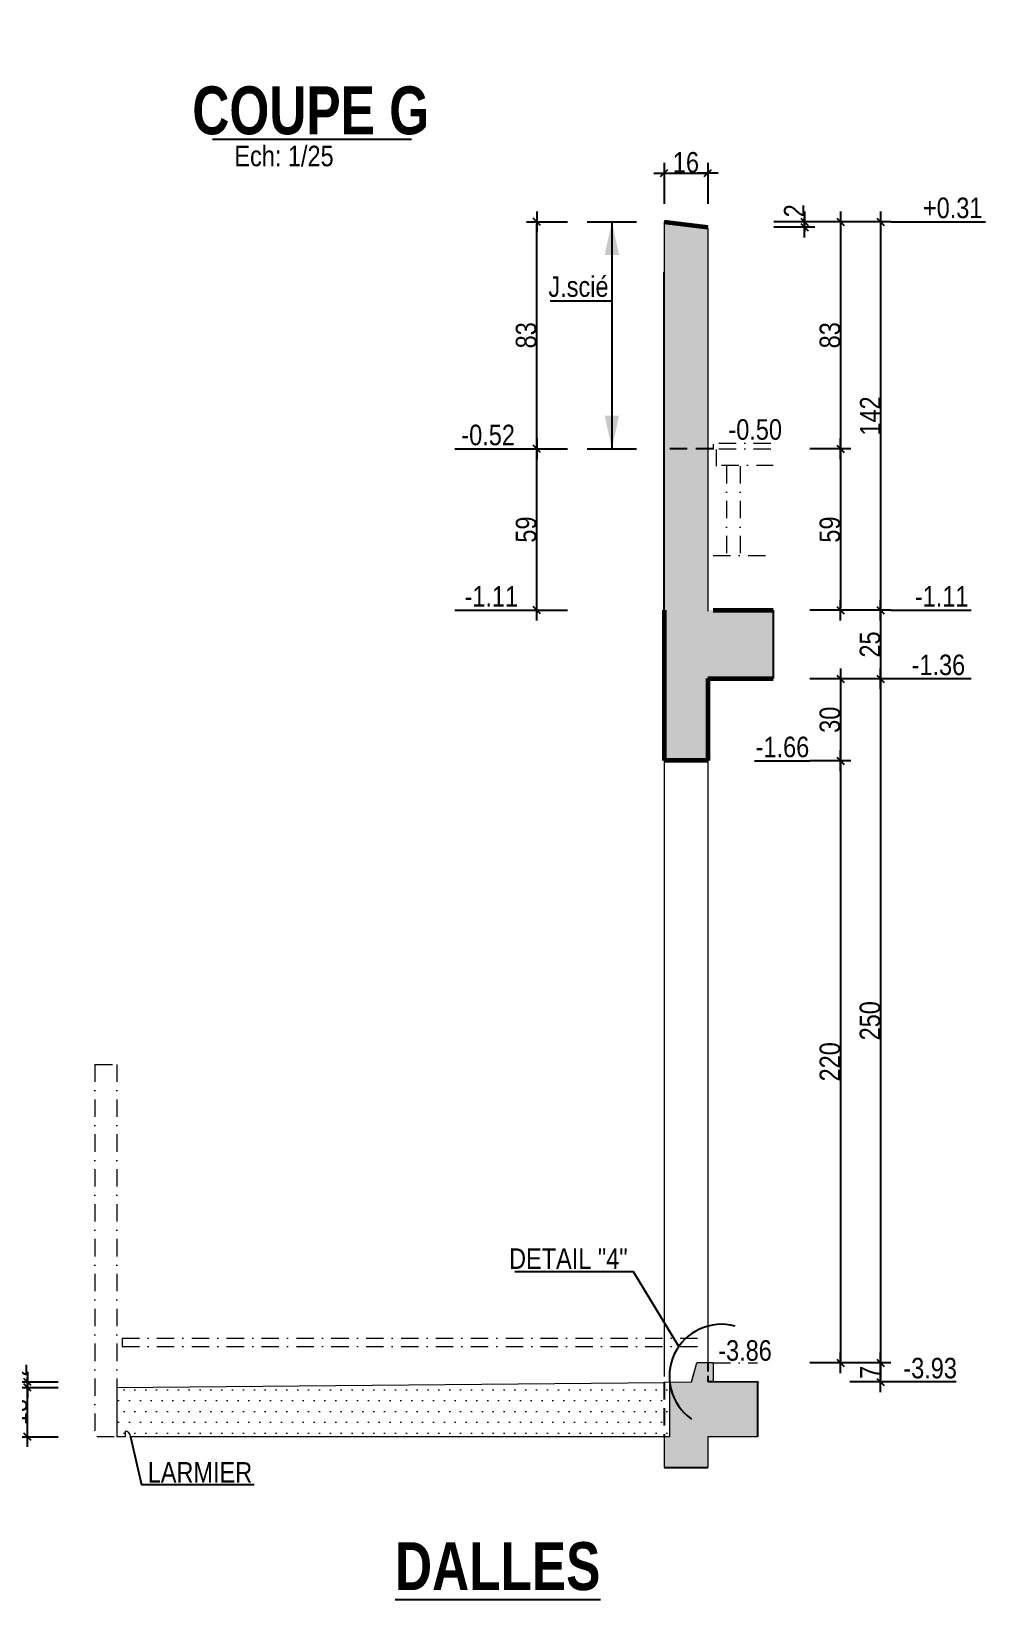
# Model space of a CAD drawing. Header units: millimetres. Extents: x 30537 to 37023, y -37354 to 0.
# Drawn here: x 35746 to 36444, y -35475 to -34329 of the extents above; entities that cross this region are included whole.
import ezdxf
from ezdxf.enums import TextEntityAlignment as Align

# ---------------------------------------------------------------- set-up
doc = ezdxf.new("R2010")
doc.units = ezdxf.units.MM
doc.linetypes.add('CACHEX2', pattern=[19.05, 12.7, -6.35])
doc.linetypes.add('TIRETPTX2', pattern=[50.8, 25.4, -12.7, 0, -12.7])
for name, color, linetype in [('01_cote_gen', 4, 'Continuous'), ('01_linteaux', 2, 'Continuous'), ('01_murs_sup', 2, 'CACHEX2'), ('01_poch_BN', 9, 'Continuous'), ('01_texte', 230, 'Continuous'), ('AA_COTES', 2, 'Continuous')]:
    doc.layers.add(name, color=color, linetype=linetype)
doc.layers.add('01_murs_coup', color=5, linetype='Continuous', lineweight=60)
doc.layers.add('01_tram_axes', color=2, linetype='TIRETPTX2', lineweight=9)
doc.styles.add('ARIAL NA', font='ARIALN.TTF')
doc.styles.add('impact', font='impact.ttf')
doc.styles.add('STYLE2', font='ARIALN.TTF')
doc.dimstyles.new('JB25', dxfattribs={"dimscale": 0.1, "dimtxt": 150, "dimasz": 15, "dimexe": 0.1, "dimexo": 0.1, "dimgap": 0.09, "dimtad": 1, "dimdec": 1, "dimlfac": 0.5, "dimdsep": 46, "dimtxsty": 'STYLE2', "dimblk1": 'BOND_G', "dimblk2": 'BOND_D', "dimsah": 1, "dimcen": 1.5, "dimdle": 0.01, "dimse1": 1, "dimse2": 1, "dimclrd": 4, "dimclre": 2, "dimclrt": 6, "dimazin": 2, "dimtfac": 2.333333, "dimtdec": 1, "dimtix": 1, "dimtmove": 2, "dimatfit": 3, "dimldrblk": 'BOND_G', "dimfxl": 1, "dimtolj": 1, "dimtzin": 0, "dimarcsym": 0})

# ---------------------------------------------------------------- blocks, each defined once
blk = doc.blocks.new('BOND_G')
at = {"layer": 'AA_COTES', "color": 0}
for p, q in [((0, -5), (0, 15)), ((5, 0), (-5, 0)), ((1.77, 1.77), (-1.77, -1.77))]:
    blk.add_line(p, q, dxfattribs=at)
blk = doc.blocks.new('BOND_D')
at = {"layer": 'AA_COTES', "color": 0}
for p, q in [((5, 0), (-5, 0)), ((-1.77, -1.77), (1.77, 1.77)), ((0, 5), (0, -15))]:
    blk.add_line(p, q, dxfattribs=at)
blk = doc.blocks.new('*D4342')
at = {"layer": '01_cote_gen', "color": 4, "lineweight": -2, "ltscale": 0.1, "transparency": 16777216}
blk.add_line((35743.4, -35354.7), (35743.4, -35321.7), dxfattribs=at)
at = {"layer": 'Defpoints', "color": 0, "ltscale": 0.1, "transparency": 16777216}
for p in [(35743.4, -35320.2), (35808.8, -35320.2), (35808.8, -35356.2)]:
    blk.add_point(p, dxfattribs=at)
at = {"layer": '01_cote_gen', "color": 4, "lineweight": -2, "ltscale": 0.1, "transparency": 16777216, "xscale": 1.5, "yscale": 1.5, "zscale": 1.5}
for name, p, rotation in [('BOND_D', (35743.4, -35320.2), 90), ('BOND_G', (35743.4, -35356.2), 270)]:
    blk.add_blockref(name, p, dxfattribs=dict(at, rotation=rotation))
at = {"layer": '01_cote_gen', "color": 6, "ltscale": 0.1, "transparency": 16777216, "insert": (35735.8, -35338.2), "char_height": 15, "attachment_point": 5, "rotation": 90, "style": 'STYLE2'}
blk.add_mtext('\\A1;18', dxfattribs=at)
blk = doc.blocks.new('*D4343')
at = {"layer": '01_cote_gen', "color": 4, "lineweight": -2, "ltscale": 0.1, "transparency": 16777216}
blk.add_line((35743.4, -35318.7), (35743.4, -35317.7), dxfattribs=at)
at = {"layer": 'Defpoints', "color": 0, "ltscale": 0.1, "transparency": 16777216}
for p in [(35743.4, -35316.2), (35765.9, -35320.2), (36260.9, -35316.2)]:
    blk.add_point(p, dxfattribs=at)
at = {"layer": '01_cote_gen', "color": 4, "lineweight": -2, "ltscale": 0.1, "transparency": 16777216, "xscale": 1.5, "yscale": 1.5, "zscale": 1.5}
for name, p, rotation in [('BOND_D', (35743.4, -35316.2), 90), ('BOND_G', (35743.4, -35320.2), 270)]:
    blk.add_blockref(name, p, dxfattribs=dict(at, rotation=rotation))
at = {"layer": '01_cote_gen', "color": 6, "ltscale": 0.1, "transparency": 16777216, "insert": (35735.9, -35307.5), "char_height": 15, "attachment_point": 5, "rotation": 90, "style": 'STYLE2'}
blk.add_mtext('\\A1;2', dxfattribs=at)
blk = doc.blocks.new('*D4017')
at = {"layer": '01_cote_gen', "color": 4, "lineweight": -2, "ltscale": 0.1, "transparency": 16777216}
blk.add_line((35713.2, -35354.7), (35713.2, -35317.7), dxfattribs=at)
at = {"layer": 'Defpoints', "color": 0, "ltscale": 0.1, "transparency": 16777216}
for p in [(35713.2, -35316.2), (35765.9, -35316.2), (35765.9, -35356.2)]:
    blk.add_point(p, dxfattribs=at)
at = {"layer": '01_cote_gen', "color": 4, "lineweight": -2, "ltscale": 0.1, "transparency": 16777216, "xscale": 1.5, "yscale": 1.5, "zscale": 1.5}
for name, p, rotation in [('BOND_D', (35713.2, -35316.2), 90), ('BOND_G', (35713.2, -35356.2), 270)]:
    blk.add_blockref(name, p, dxfattribs=dict(at, rotation=rotation))
at = {"layer": '01_cote_gen', "color": 6, "ltscale": 0.1, "transparency": 16777216, "insert": (35705.5, -35336.2), "char_height": 15, "attachment_point": 5, "rotation": 90, "style": 'STYLE2'}
blk.add_mtext('\\A1;20', dxfattribs=at)
blk = doc.blocks.new('*D4018')
at = {"layer": '01_cote_gen', "color": 4, "lineweight": -2, "ltscale": 0.1, "transparency": 16777216}
blk.add_line((36367, -34803.7), (36367, -35300.7), dxfattribs=at)
at = {"layer": 'Defpoints', "color": 0, "ltscale": 0.1, "transparency": 16777216}
for p in [(36359.5, -34802.2), (36344.5, -35302.2), (36367, -35302.2)]:
    blk.add_point(p, dxfattribs=at)
at = {"layer": '01_cote_gen', "color": 4, "lineweight": -2, "ltscale": 0.1, "transparency": 16777216, "xscale": 1.5, "yscale": 1.5, "zscale": 1.5}
for name, p, rotation in [('BOND_G', (36367, -34802.2), 90), ('BOND_D', (36367, -35302.2), 270)]:
    blk.add_blockref(name, p, dxfattribs=dict(at, rotation=rotation))
at = {"layer": '01_cote_gen', "color": 6, "ltscale": 0.1, "transparency": 16777216, "insert": (36359.4, -35052.2), "char_height": 15, "attachment_point": 5, "rotation": 90, "style": 'STYLE2'}
blk.add_mtext('\\A1;250', dxfattribs=at)
blk = doc.blocks.new('*D4019')
at = {"layer": '01_cote_gen', "color": 4, "lineweight": -2, "ltscale": 0.1, "transparency": 16777216}
blk.add_line((36367, -34753.7), (36367, -34800.7), dxfattribs=at)
at = {"layer": 'Defpoints', "color": 0, "ltscale": 0.1, "transparency": 16777216}
for p in [(36359, -34752.2), (36359, -34802.2), (36367, -34802.2)]:
    blk.add_point(p, dxfattribs=at)
at = {"layer": '01_cote_gen', "color": 4, "lineweight": -2, "ltscale": 0.1, "transparency": 16777216, "xscale": 1.5, "yscale": 1.5, "zscale": 1.5}
for name, p, rotation in [('BOND_G', (36367, -34752.2), 90), ('BOND_D', (36367, -34802.2), 270)]:
    blk.add_blockref(name, p, dxfattribs=dict(at, rotation=rotation))
at = {"layer": '01_cote_gen', "color": 6, "ltscale": 0.1, "transparency": 16777216, "insert": (36359.4, -34777.2), "char_height": 15, "attachment_point": 5, "rotation": 90, "style": 'STYLE2'}
blk.add_mtext('\\A1;25', dxfattribs=at)
blk = doc.blocks.new('*D4344')
at = {"layer": '01_cote_gen', "color": 4, "lineweight": -2, "ltscale": 0.1, "transparency": 16777216}
blk.add_line((36337.8, -34803.7), (36337.8, -34860.7), dxfattribs=at)
at = {"layer": 'Defpoints', "color": 0, "ltscale": 0.1, "transparency": 16777216}
for p in [(36288.5, -34802.2), (36240.8, -34862.2), (36337.8, -34862.2)]:
    blk.add_point(p, dxfattribs=at)
at = {"layer": '01_cote_gen', "color": 4, "lineweight": -2, "ltscale": 0.1, "transparency": 16777216, "xscale": 1.5, "yscale": 1.5, "zscale": 1.5}
for name, p, rotation in [('BOND_G', (36337.8, -34802.2), 90), ('BOND_D', (36337.8, -34862.2), 270)]:
    blk.add_blockref(name, p, dxfattribs=dict(at, rotation=rotation))
at = {"layer": '01_cote_gen', "color": 6, "ltscale": 0.1, "transparency": 16777216, "insert": (36330.1, -34832.2), "char_height": 15, "attachment_point": 5, "rotation": 90, "style": 'STYLE2'}
blk.add_mtext('\\A1;30', dxfattribs=at)
blk = doc.blocks.new('*D4345')
at = {"layer": '01_cote_gen', "color": 4, "lineweight": -2, "ltscale": 0.1, "transparency": 16777216}
blk.add_line((36337.8, -34863.7), (36337.8, -35300.7), dxfattribs=at)
at = {"layer": 'Defpoints', "color": 0, "ltscale": 0.1, "transparency": 16777216}
for p in [(36315.3, -34862.2), (36277.1, -35302.2), (36337.8, -35302.2)]:
    blk.add_point(p, dxfattribs=at)
at = {"layer": '01_cote_gen', "color": 4, "lineweight": -2, "ltscale": 0.1, "transparency": 16777216, "xscale": 1.5, "yscale": 1.5, "zscale": 1.5}
for name, p, rotation in [('BOND_G', (36337.8, -34862.2), 90), ('BOND_D', (36337.8, -35302.2), 270)]:
    blk.add_blockref(name, p, dxfattribs=dict(at, rotation=rotation))
at = {"layer": '01_cote_gen', "color": 6, "ltscale": 0.1, "transparency": 16777216, "insert": (36330.1, -35082.2), "char_height": 15, "attachment_point": 5, "rotation": 90, "style": 'STYLE2'}
blk.add_mtext('\\A1;220', dxfattribs=at)
blk = doc.blocks.new('*D4346')
at = {"layer": '01_cote_gen', "color": 4, "lineweight": -2, "ltscale": 0.1, "transparency": 16777216}
blk.add_line((36367, -35303.7), (36367, -35314.7), dxfattribs=at)
at = {"layer": 'Defpoints', "color": 0, "ltscale": 0.1, "transparency": 16777216}
for p in [(36356.5, -35302.2), (36278.1, -35316.2), (36367, -35316.2)]:
    blk.add_point(p, dxfattribs=at)
at = {"layer": '01_cote_gen', "color": 4, "lineweight": -2, "ltscale": 0.1, "transparency": 16777216, "xscale": 1.5, "yscale": 1.5, "zscale": 1.5}
for name, p, rotation in [('BOND_G', (36367, -35302.2), 90), ('BOND_D', (36367, -35316.2), 270)]:
    blk.add_blockref(name, p, dxfattribs=dict(at, rotation=rotation))
at = {"layer": '01_cote_gen', "color": 6, "ltscale": 0.1, "transparency": 16777216, "insert": (36359.5, -35309.2), "char_height": 15, "attachment_point": 5, "rotation": 90, "style": 'STYLE2'}
blk.add_mtext('\\A1;7', dxfattribs=at)
blk = doc.blocks.new('*D4347')
at = {"layer": '01_cote_gen', "color": 4, "lineweight": -2, "ltscale": 0.1, "transparency": 16777216}
blk.add_line((36367, -34469.7), (36367, -34750.7), dxfattribs=at)
at = {"layer": 'Defpoints', "color": 0, "ltscale": 0.1, "transparency": 16777216}
for p in [(36374.9, -34468.2), (36367, -34752.2), (36374.9, -34752.2)]:
    blk.add_point(p, dxfattribs=at)
at = {"layer": '01_cote_gen', "color": 4, "lineweight": -2, "ltscale": 0.1, "transparency": 16777216, "xscale": 1.5, "yscale": 1.5, "zscale": 1.5}
for name, p, rotation in [('BOND_G', (36367, -34468.2), 90), ('BOND_D', (36367, -34752.2), 270)]:
    blk.add_blockref(name, p, dxfattribs=dict(at, rotation=rotation))
at = {"layer": '01_cote_gen', "color": 6, "ltscale": 0.1, "transparency": 16777216, "insert": (36359.5, -34610.2), "char_height": 15, "attachment_point": 5, "rotation": 90, "style": 'STYLE2'}
blk.add_mtext('\\A1;142', dxfattribs=at)
blk = doc.blocks.new('*D4348')
at = {"layer": '01_cote_gen', "color": 4, "lineweight": -2, "ltscale": 0.1, "transparency": 16777216}
blk.add_line((36337.8, -34469.7), (36337.8, -34632.7), dxfattribs=at)
at = {"layer": 'Defpoints', "color": 0, "ltscale": 0.1, "transparency": 16777216}
for p in [(36344.5, -34468.2), (36226.8, -34634.2), (36337.8, -34634.2)]:
    blk.add_point(p, dxfattribs=at)
at = {"layer": '01_cote_gen', "color": 4, "lineweight": -2, "ltscale": 0.1, "transparency": 16777216, "xscale": 1.5, "yscale": 1.5, "zscale": 1.5}
for name, p, rotation in [('BOND_G', (36337.8, -34468.2), 90), ('BOND_D', (36337.8, -34634.2), 270)]:
    blk.add_blockref(name, p, dxfattribs=dict(at, rotation=rotation))
at = {"layer": '01_cote_gen', "color": 6, "ltscale": 0.1, "transparency": 16777216, "insert": (36330.1, -34551.2), "char_height": 15, "attachment_point": 5, "rotation": 90, "style": 'STYLE2'}
blk.add_mtext('\\A1;83', dxfattribs=at)
blk = doc.blocks.new('*D4349')
at = {"layer": '01_cote_gen', "color": 4, "lineweight": -2, "ltscale": 0.1, "transparency": 16777216}
blk.add_line((36337.8, -34635.7), (36337.8, -34750.7), dxfattribs=at)
at = {"layer": 'Defpoints', "color": 0, "ltscale": 0.1, "transparency": 16777216}
for p in [(36315.3, -34634.2), (36288.5, -34752.2), (36337.8, -34752.2)]:
    blk.add_point(p, dxfattribs=at)
at = {"layer": '01_cote_gen', "color": 4, "lineweight": -2, "ltscale": 0.1, "transparency": 16777216, "xscale": 1.5, "yscale": 1.5, "zscale": 1.5}
for name, p, rotation in [('BOND_G', (36337.8, -34634.2), 90), ('BOND_D', (36337.8, -34752.2), 270)]:
    blk.add_blockref(name, p, dxfattribs=dict(at, rotation=rotation))
at = {"layer": '01_cote_gen', "color": 6, "ltscale": 0.1, "transparency": 16777216, "insert": (36330.1, -34693.2), "char_height": 15, "attachment_point": 5, "rotation": 90, "style": 'STYLE2'}
blk.add_mtext('\\A1;59', dxfattribs=at)
blk = doc.blocks.new('*D4350')
at = {"layer": '01_cote_gen', "color": 4, "lineweight": -2, "ltscale": 0.1, "transparency": 16777216}
blk.add_line((36115.7, -34750.7), (36115.7, -34635.7), dxfattribs=at)
at = {"layer": 'Defpoints', "color": 0, "ltscale": 0.1, "transparency": 16777216}
for p in [(36109, -34634.2), (36115.7, -34634.2), (36109, -34752.2)]:
    blk.add_point(p, dxfattribs=at)
at = {"layer": '01_cote_gen', "color": 4, "lineweight": -2, "ltscale": 0.1, "transparency": 16777216, "xscale": 1.5, "yscale": 1.5, "zscale": 1.5}
for name, p, rotation in [('BOND_D', (36115.7, -34634.2), 90), ('BOND_G', (36115.7, -34752.2), 270)]:
    blk.add_blockref(name, p, dxfattribs=dict(at, rotation=rotation))
at = {"layer": '01_cote_gen', "color": 6, "ltscale": 0.1, "transparency": 16777216, "insert": (36108, -34693.2), "char_height": 15, "attachment_point": 5, "rotation": 90, "style": 'STYLE2'}
blk.add_mtext('\\A1;59', dxfattribs=at)
blk = doc.blocks.new('*D4351')
at = {"layer": '01_cote_gen', "color": 4, "lineweight": -2, "ltscale": 0.1, "transparency": 16777216}
blk.add_line((36115.7, -34632.7), (36115.7, -34469.7), dxfattribs=at)
at = {"layer": 'Defpoints', "color": 0, "ltscale": 0.1, "transparency": 16777216}
for p in [(36115.7, -34468.2), (36208.8, -34468.2), (36138.2, -34634.2)]:
    blk.add_point(p, dxfattribs=at)
at = {"layer": '01_cote_gen', "color": 4, "lineweight": -2, "ltscale": 0.1, "transparency": 16777216, "xscale": 1.5, "yscale": 1.5, "zscale": 1.5}
for name, p, rotation in [('BOND_D', (36115.7, -34468.2), 90), ('BOND_G', (36115.7, -34634.2), 270)]:
    blk.add_blockref(name, p, dxfattribs=dict(at, rotation=rotation))
at = {"layer": '01_cote_gen', "color": 6, "ltscale": 0.1, "transparency": 16777216, "insert": (36108, -34551.2), "char_height": 15, "attachment_point": 5, "rotation": 90, "style": 'STYLE2'}
blk.add_mtext('\\A1;83', dxfattribs=at)
blk = doc.blocks.new('*D4352')
at = {"layer": '01_cote_gen', "color": 4, "lineweight": -2, "ltscale": 0.1, "transparency": 16777216}
blk.add_line((36210.3, -34432.6), (36239.3, -34432.6), dxfattribs=at)
at = {"layer": 'Defpoints', "color": 0, "ltscale": 0.1, "transparency": 16777216}
for p in [(36240.8, -34432.6), (36208.8, -34468.2), (36240.8, -34472.2)]:
    blk.add_point(p, dxfattribs=at)
at = {"layer": '01_cote_gen', "color": 4, "lineweight": -2, "ltscale": 0.1, "transparency": 16777216, "xscale": 1.5, "yscale": 1.5, "zscale": 1.5, "rotation": 180}
blk.add_blockref('BOND_G', (36208.8, -34432.6), dxfattribs=at)
at = {"layer": '01_cote_gen', "color": 4, "lineweight": -2, "ltscale": 0.1, "transparency": 16777216, "xscale": 1.5, "yscale": 1.5, "zscale": 1.5}
blk.add_blockref('BOND_D', (36240.8, -34432.6), dxfattribs=at)
at = {"layer": '01_cote_gen', "color": 6, "ltscale": 0.1, "transparency": 16777216, "insert": (36224.8, -34424.9), "char_height": 15, "attachment_point": 5, "style": 'STYLE2'}
blk.add_mtext('\\A1;16', dxfattribs=at)
blk = doc.blocks.new('*D4353')
at = {"layer": '01_cote_gen', "color": 4, "lineweight": -2, "ltscale": 0.1, "transparency": 16777216}
blk.add_line((36311.5, -34469.7), (36311.5, -34470.7), dxfattribs=at)
at = {"layer": 'Defpoints', "color": 0, "ltscale": 0.1, "transparency": 16777216}
for p in [(36208.8, -34468.2), (36240.8, -34472.2), (36311.5, -34472.2)]:
    blk.add_point(p, dxfattribs=at)
at = {"layer": '01_cote_gen', "color": 4, "lineweight": -2, "ltscale": 0.1, "transparency": 16777216, "xscale": 1.5, "yscale": 1.5, "zscale": 1.5}
for name, p, rotation in [('BOND_G', (36311.5, -34468.2), 90), ('BOND_D', (36311.5, -34472.2), 270)]:
    blk.add_blockref(name, p, dxfattribs=dict(at, rotation=rotation))
at = {"layer": '01_cote_gen', "color": 6, "ltscale": 0.1, "transparency": 16777216, "insert": (36303.9, -34460.2), "char_height": 15, "attachment_point": 5, "rotation": 90, "style": 'STYLE2'}
blk.add_mtext('\\A1;2', dxfattribs=at)
blk = doc.blocks.new('*D4526')
at = {"layer": '01_cote_gen', "color": 4, "lineweight": -2, "ltscale": 0.1, "transparency": 16777216}
for p, q in [((36318.3, -34092.1), (36316.8, -34092.1)), ((36323.8, -34092.1), (36319.8, -34092.1)), ((36325.3, -34092.1), (36326.8, -34092.1))]:
    blk.add_line(p, q, dxfattribs=at)
at = {"layer": 'Defpoints', "color": 0, "ltscale": 0.1, "transparency": 16777216}
for p in [(36319.8, -34092.1), (36323.8, -34423.6), (36319.8, -34448.2)]:
    blk.add_point(p, dxfattribs=at)
at = {"layer": '01_cote_gen', "color": 4, "lineweight": -2, "ltscale": 0.1, "transparency": 16777216, "xscale": 1.5, "yscale": 1.5, "zscale": 1.5}
blk.add_blockref('BOND_D', (36319.8, -34092.1), dxfattribs=at)
at = {"layer": '01_cote_gen', "color": 4, "lineweight": -2, "ltscale": 0.1, "transparency": 16777216, "xscale": 1.5, "yscale": 1.5, "zscale": 1.5, "rotation": 180}
blk.add_blockref('BOND_G', (36323.8, -34092.1), dxfattribs=at)
at = {"layer": '01_cote_gen', "color": 6, "ltscale": 0.1, "transparency": 16777216, "insert": (36321.8, -34084.6), "char_height": 15, "attachment_point": 5, "style": 'STYLE2'}
blk.add_mtext('\\A1;2', dxfattribs=at)

msp = doc.modelspace()

# ---------------------------------------------------------------- hatches: boundary and pattern name
at = {"layer": '01_linteaux', "lineweight": 0}
h = msp.add_hatch(dxfattribs=at)
h.set_pattern_fill('DOTS', color=256, scale=5)
h.paths.add_polyline_path([(36208.76, -35316.48), (35808.76, -35320.18), (35808.76, -35356.18), (35814.76, -35356.18), (35814.76, -35352.18, -0.4142136), (35818.76, -35356.18), (36208.76, -35356.18)])
h.paths.add_polyline_path([(36212.76, -35316.33), (36208.76, -35316.36), (36208.76, -35356.18), (36212.76, -35356.18)])
at = {"layer": '01_poch_BN', "ltscale": 0.1}
h = msp.add_hatch(color=256, dxfattribs=at)
h.dxf.hatch_style = 1
h.paths.add_polyline_path([(36288.53, -34752.17), (36240.81, -34752.17), (36240.81, -34634.17), (36208.76, -34634.17), (36208.76, -34762.21), (36208.76, -34861.97), (36240.76, -34861.97), (36240.76, -34802.17), (36288.53, -34802.17)])
h.paths.add_polyline_path([(36240.81, -34472.17), (36208.76, -34468.17), (36208.76, -34634.17), (36240.81, -34634.17)])
h = msp.add_hatch(color=256, dxfattribs=at)
h.dxf.hatch_style = 1
h.paths.add_polyline_path([(36277.09, -35316.18), (36244.76, -35316.18), (36240.76, -35316.18), (36240.76, -35302.18), (36232.76, -35302.18), (36228.76, -35316.18), (36212.76, -35316.33), (36212.76, -35356.18), (36208.76, -35356.18), (36208.76, -35378.78), (36240.76, -35378.78), (36240.76, -35356.18), (36277.09, -35356.18)])
h.paths.add_polyline_path([(36244.76, -35302.18), (36240.76, -35302.18), (36240.76, -35316.18), (36244.76, -35316.18)], flags=17)

# ---------------------------------------------------------------- linework, layer by layer
at = {"layer": '01_cote_gen', "ltscale": 0.1}
msp.add_line((36208.76, -34802.38), (36208.76, -34505), dxfattribs=at)
at = {"layer": '01_linteaux', "lineweight": 0}
for p, q in [((36208.76, -34862.18), (36208.76, -35312.18)), ((36240.76, -34862.18), (36240.76, -35302.18))]:
    msp.add_line(p, q, dxfattribs=at)
at = {"layer": '01_murs_coup', "linetype": 'Continuous', "lineweight": 0}
for p, q in [((36208.76, -34468.17), (36208.76, -34762.21)), ((36240.81, -34472.78), (36240.81, -34752.78)), ((36228.73, -35316.28), (36232.76, -35302.18)), ((36228.76, -35316.18), (36232.76, -35302.18)), ((36244.76, -35302.18), (36232.76, -35302.18)), ((36244.76, -35302.18), (36232.76, -35302.18)), ((36244.76, -35302.18), (36244.76, -35316.18)), ((36244.76, -35302.18), (36244.76, -35316.18)), ((35808.76, -35320.18), (36208.76, -35316.48)), ((35808.76, -35320.18), (35808.76, -35356.18)), ((36208.76, -35316.36), (36228.76, -35316.18)), ((36212.76, -35316.36), (36212.76, -35356.18)), ((36244.76, -35316.18), (36278.09, -35316.18)), ((36277.09, -35316.18), (36244.76, -35316.18)), ((35814.76, -35356.18), (35808.76, -35356.18)), ((35814.76, -35352.18), (35814.76, -35356.18)), ((36212.76, -35356.18), (35818.76, -35356.18)), ((36208.76, -35356.18), (36208.76, -35378.78)), ((36277.09, -35356.18), (36240.76, -35356.18)), ((36240.76, -35356.18), (36240.76, -35378.78))]:
    msp.add_line(p, q, dxfattribs=at)
at = {"layer": '01_murs_coup'}
for p, q in [((36208.76, -34468.17), (36240.76, -34472.17)), ((36208.76, -34752.17), (36208.76, -34861.97)), ((36244.76, -34752.17), (36288.53, -34752.17)), ((36240.76, -34802.17), (36240.76, -34861.97)), ((36240.76, -34802.17), (36288.53, -34802.17)), ((36240.76, -34861.97), (36208.76, -34861.97))]:
    msp.add_line(p, q, dxfattribs=at)
at = {"layer": '01_murs_coup', "linetype": 'Continuous', "lineweight": 0}
msp.add_arc((35814.76, -35356.18), 4, 0, 90, dxfattribs=at)
at = {"layer": '01_murs_sup'}
for p, q in [((36244.76, -34634.17), (36208.76, -34634.17)), ((36208.76, -35316.36), (36208.76, -35356.18)), ((36244.76, -35316.18), (36240.76, -35316.18))]:
    msp.add_line(p, q, dxfattribs=at)
at = {"layer": '01_murs_sup', "ltscale": 0.5}
msp.add_line((36240.76, -35302.18), (36240.76, -35316.18), dxfattribs=at)
at = {"layer": '01_poch_BN', "ltscale": 0.1}
for p, q in [((36288.53, -34752.17), (36288.53, -34802.17)), ((36277.09, -35316.18), (36277.09, -35356.18)), ((36208.76, -35378.78), (36240.76, -35378.78))]:
    msp.add_line(p, q, dxfattribs=at)
at = {"layer": '01_texte'}
for p, q in [((35878.67, -34407.88), (36024.27, -34407.88)), ((36152.61, -34468.17), (36188.69, -34468.17)), ((36170.65, -34468.17), (36170.65, -34634.17)), ((36374.93, -34468.17), (36443.89, -34468.17)), ((36170.65, -34526.19), (36125.45, -34526.19)), ((36055.83, -34634.17), (36108.97, -34634.17)), ((36152.61, -34634.17), (36188.69, -34634.17)), ((36055.83, -34752.17), (36108.97, -34752.17)), ((36374.93, -34752.17), (36433.26, -34752.17)), ((36374.93, -34802.17), (36433.26, -34802.17)), ((36274.89, -34862.18), (36315.29, -34862.18)), ((36186.46, -35235.7), (36099.74, -35235.7)), ((36219.65, -35290.17), (36186.46, -35235.7)), ((36422.37, -35316.18), (36374.52, -35316.18)), ((35818.76, -35356.18), (35826.73, -35391.48)), ((35909.24, -35391.48), (35826.73, -35391.48))]:
    msp.add_line(p, q, dxfattribs=at)
msp.add_arc((36250.77, -35312.17), 38.11, 74.78607, 234.73687, dxfattribs=at)
for points in [[(36170.65, -34468.17), (36165.4, -34492.41), (36170.65, -34492.41)], [(36170.65, -34468.17), (36175.9, -34492.41), (36170.65, -34492.41)], [(36170.65, -34634.17), (36165.4, -34609.94), (36170.65, -34609.94)], [(36170.65, -34634.17), (36175.9, -34609.94), (36170.65, -34609.94)]]:
    msp.add_solid(points, dxfattribs=at)
at = {"layer": '01_tram_axes', "ltscale": 0.5}
for p, q in [((36244.81, -34630.78), (36244.81, -34634.78)), ((36246.81, -34634.78), (36246.81, -34646.78)), ((36248.76, -34630.17), (36288.53, -34630.17)), ((36248.76, -34634.17), (36288.53, -34634.17)), ((36250.76, -34646.17), (36288.53, -34646.17)), ((36254.38, -34646.78), (36254.38, -34712.78)), ((36264.38, -34646.78), (36264.38, -34712.78)), ((36244.76, -34712.17), (36288.53, -34712.17)), ((35792.76, -35084.18), (35792.76, -35356.18)), ((35792.76, -35084.18), (35808.76, -35084.18)), ((35808.76, -35084.18), (35808.76, -35320.18)), ((35812.52, -35284.18), (35812.52, -35290.18)), ((35812.52, -35284.18), (36236.76, -35284.18)), ((35812.52, -35290.18), (36236.76, -35290.18)), ((36244.76, -35302.18), (36277.09, -35302.18)), ((35806.76, -35356.18), (35792.76, -35356.18))]:
    msp.add_line(p, q, dxfattribs=at)

# ---------------------------------------------------------------- texts
at = {"layer": '01_texte', "style": 'impact'}
msp.add_text('COUPE G', height=35, dxfattribs=at).set_placement((35950.48, -34386.78), align=Align.MIDDLE)
at = {"layer": '01_texte'}
for s, style, p in [('Ech: 1/25', 'STYLE2', (35894.63, -34427.66)), ('+0.31', 'ARIAL NA', (36398.05, -34465.56)), ('J.scié', 'ARIAL NA', (36124.26, -34523.1)), ('-0.50', 'ARIAL NA', (36255.83, -34627.56)), ('-0.52', 'ARIAL NA', (36060.6, -34631.56)), ('-1.11', 'ARIAL NA', (36062.88, -34749.56)), ('-1.11', 'ARIAL NA', (36392.14, -34749.56)), ('-1.36', 'ARIAL NA', (36389.77, -34799.56)), ('-1.66', 'ARIAL NA', (36275.77, -34859.56)), ('DETAIL "4"', 'ARIAL NA', (36095.48, -35233.54)), ('-3.86', 'ARIAL NA', (36248.39, -35300.67)), ('-3.93', 'ARIAL NA', (36383.73, -35313.56)), ('LARMIER', 'ARIAL NA', (35831.32, -35389.78))]:
    msp.add_text(s, height=15, dxfattribs=dict(at, style=style)).set_placement(p)
at = {"layer": '01_texte', "style": 'impact'}
msp.add_text('%%UDALLES', height=35, dxfattribs=at).set_placement((36087.17, -35478.78), align=Align.BOTTOM_CENTER)

# ---------------------------------------------------------------- dimensions: what is measured, and where the dimension line sits
at = {"layer": '01_cote_gen', "ltscale": 0.1}
for base, p1, p2, picture, middle in [((36319.83, -34092.13), (36323.83, -34423.62), (36319.83, -34448.21), '*D4526', (36321.83, -34084.59)), ((36240.76, -34432.56), (36208.76, -34468.17), (36240.76, -34472.17), '*D4352', (36224.76, -34424.89))]:
    dim = msp.add_linear_dim(base=base, p1=p1, p2=p2, dimstyle='JB25', dxfattribs=at)
    dim.commit()
    dim.dimension.update_dxf_attribs({"geometry": picture, "text_midpoint": middle})
for base, p1, p2, picture, middle in [((36311.45, -34472.17), (36208.76, -34468.17), (36240.76, -34472.17), '*D4353', (36303.91, -34460.25)), ((35743.43, -35316.18), (35765.93, -35320.18), (36260.93, -35316.18), '*D4343', (35735.89, -35307.54))]:
    dim = msp.add_linear_dim(base=base, p1=p1, p2=p2, angle=90, dimstyle='JB25', dxfattribs=at)
    dim.commit()
    dim.dimension.update_dxf_attribs({"geometry": picture, "text_midpoint": middle, "dimtype": 160})
for base, p1, p2, picture, middle in [((36115.65, -34468.17), (36138.15, -34634.17), (36208.76, -34468.17), '*D4351', (36107.98, -34551.17)), ((36337.79, -34634.17), (36344.52, -34468.17), (36226.76, -34634.17), '*D4348', (36330.12, -34551.17)), ((36367.02, -34752.17), (36374.93, -34468.17), (36374.93, -34752.17), '*D4347', (36359.48, -34610.17)), ((36115.65, -34634.17), (36108.97, -34752.17), (36108.97, -34634.17), '*D4350', (36107.98, -34693.17)), ((36337.79, -34752.17), (36315.29, -34634.17), (36288.53, -34752.17), '*D4349', (36330.12, -34693.17)), ((36367.02, -34802.17), (36359.01, -34752.17), (36359.01, -34802.17), '*D4019', (36359.36, -34777.17)), ((36337.79, -34862.18), (36288.53, -34802.17), (36240.76, -34862.18), '*D4344', (36330.12, -34832.18)), ((36367.02, -35302.18), (36359.52, -34802.17), (36344.52, -35302.18), '*D4018', (36359.36, -35052.18)), ((36337.79, -35302.18), (36315.29, -34862.18), (36277.09, -35302.18), '*D4345', (36330.12, -35082.18)), ((36367.02, -35316.18), (36356.47, -35302.18), (36278.09, -35316.18), '*D4346', (36359.52, -35309.18)), ((35713.2, -35316.18), (35765.93, -35356.18), (35765.93, -35316.18), '*D4017', (35705.53, -35336.18)), ((35743.43, -35320.18), (35808.76, -35356.18), (35808.76, -35320.18), '*D4342', (35735.76, -35338.18))]:
    dim = msp.add_linear_dim(base=base, p1=p1, p2=p2, angle=90, dimstyle='JB25', dxfattribs=at)
    dim.commit()
    dim.dimension.update_dxf_attribs({"geometry": picture, "text_midpoint": middle})

doc.saveas('drawing.dxf')
